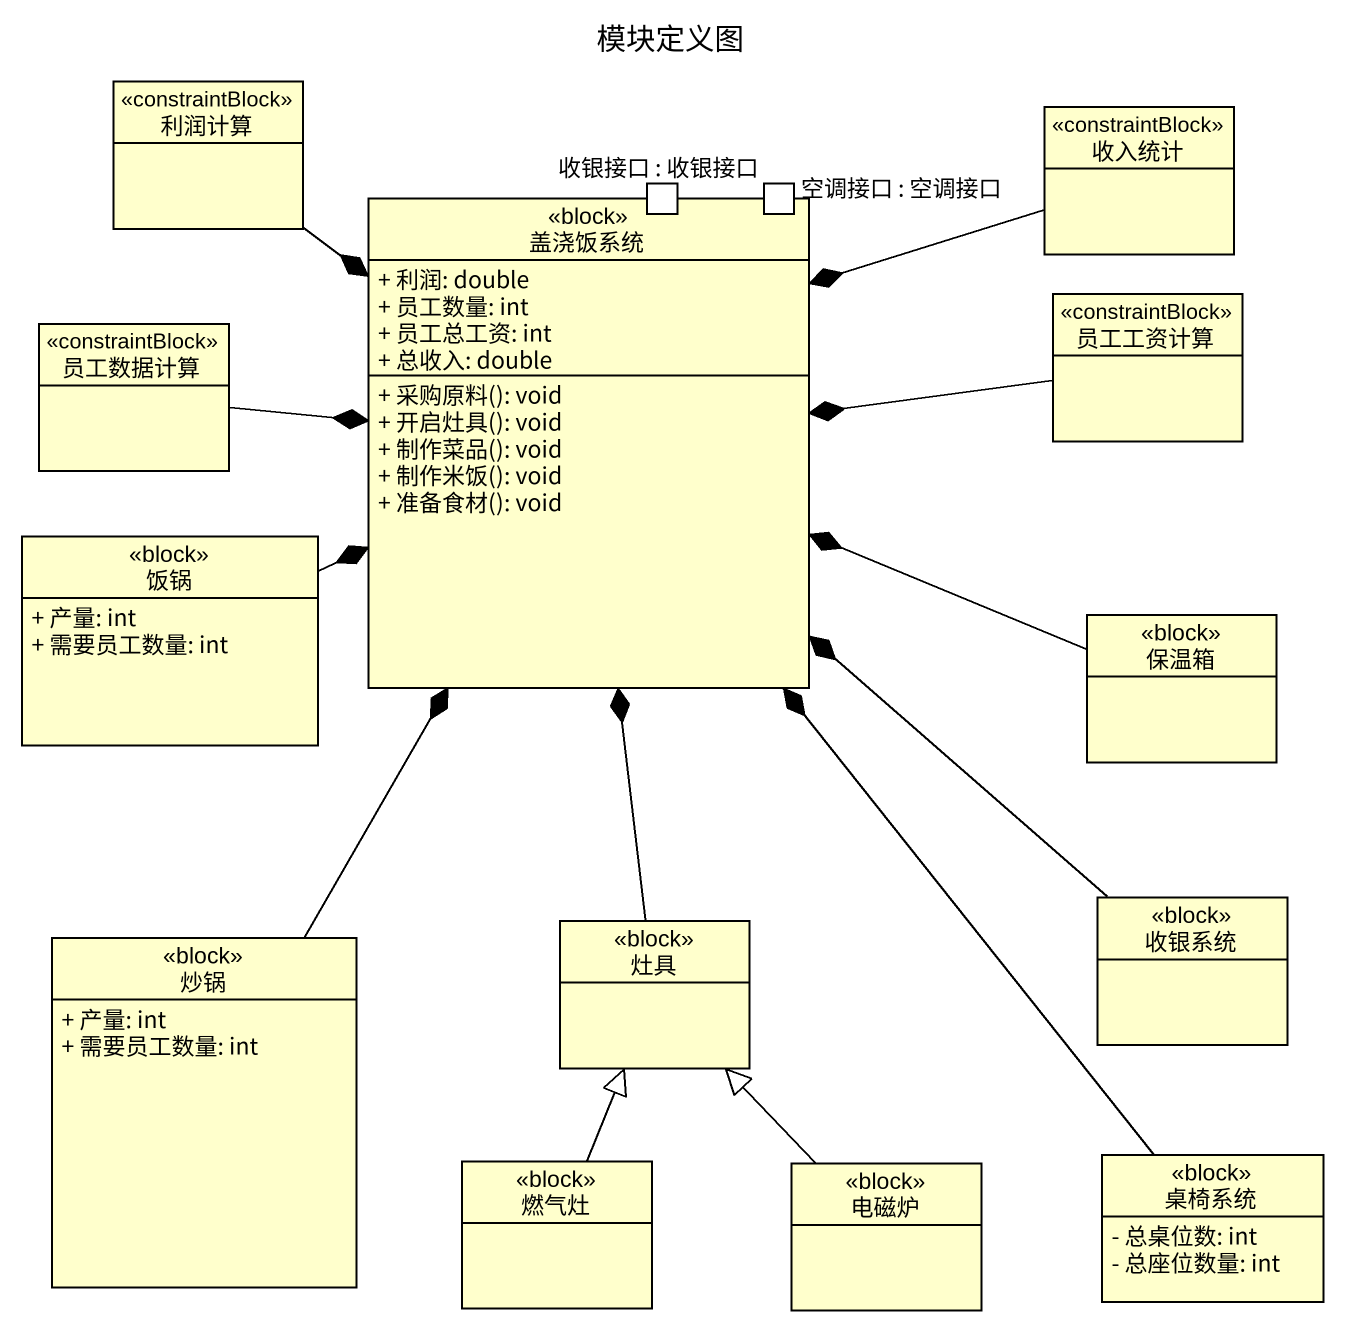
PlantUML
@startuml
title 模块定义图
hide circle
hide empty members
skinparam classAttributeIconSize 0
class 利润计算 <<constraintBlock>>
class 收入统计 <<constraintBlock>>
class 盖浇饭系统 <<block>> {
  + 利润: double
  + 员工数量: int
  + 员工总工资: int
  + 总收入: double
  + 采购原料(): void
  + 开启灶具(): void
  + 制作菜品(): void
  + 制作米饭(): void
  + 准备食材(): void
  -- ports --
  收银接口 : 收银接口
  空调接口 : 空调接口
}
class 员工数据计算 <<constraintBlock>>
class 员工工资计算 <<constraintBlock>>
class 饭锅 <<block>> {
  + 产量: int
  + 需要员工数量: int
}
class 保温箱 <<block>>
class 炒锅 <<block>> {
  + 产量: int
  + 需要员工数量: int
}
class 灶具 <<block>>
class 收银系统 <<block>>
class 燃气灶 <<block>>
class 电磁炉 <<block>>
class 桌椅系统 <<block>> {
  - 总桌位数: int
  - 总座位数量: int
}
利润计算 --* 盖浇饭系统
收入统计 -left-* 盖浇饭系统
员工数据计算 -right-* 盖浇饭系统
员工工资计算 -left-* 盖浇饭系统
饭锅 -right-* 盖浇饭系统
保温箱 -left-* 盖浇饭系统
炒锅 -up-* 盖浇饭系统
灶具 -up-* 盖浇饭系统
收银系统 -up-* 盖浇饭系统
燃气灶 -up-|> 灶具
电磁炉 -up-|> 灶具
桌椅系统 -up-* 盖浇饭系统
@enduml
